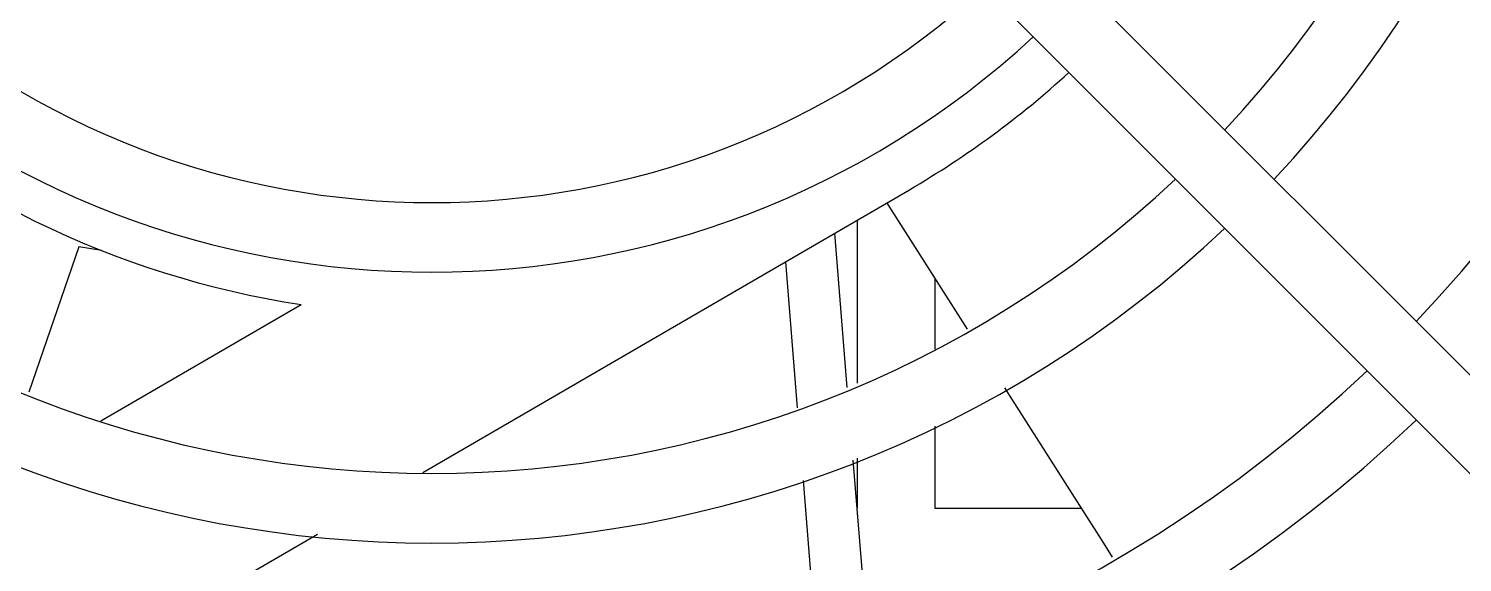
# Model space of a CAD drawing. Header units: millimetres. Extents: x -4 to 141, y -1 to 132.
# Drawn here: x 9.247 to 12.954, y 35.66 to 37.039 of the extents above; entities that cross this region are included whole.
import ezdxf

# ---------------------------------------------------------------- set-up
doc = ezdxf.new("R2010")
doc.units = ezdxf.units.MM

msp = doc.modelspace()

# ---------------------------------------------------------------- linework, layer by layer
for p, q in [((11.0607, 38.0565), (15.1971, 33.9202)), ((10.9335, 37.9293), (15.0698, 33.793)), ((10.2664, 35.8919), (11.5244, 36.6233)), ((11.4654, 36.5901), (11.674, 36.2626)), ((11.3304, 36.5105), (11.3628, 36.1122)), ((11.39, 36.1235), (11.39, 36.5452)), ((9.3767, 36.4757), (9.2477, 36.0996)), ((9.4359, 36.4661), (9.3767, 36.4757)), ((11.2041, 36.437), (11.2346, 36.0591)), ((11.59, 36.3945), (11.59, 36.2112)), ((9.9522, 36.3261), (9.4337, 36.0246)), ((11.59, 36.0121), (11.59, 35.8)), ((11.3781, 35.9244), (11.4222, 35.3842)), ((11.39, 35.8), (11.39, 35.9293)), ((11.2497, 35.8712), (11.2927, 35.3387)), ((11.59, 35.8), (11.9686, 35.8)), ((9.3072, 35.3341), (9.9938, 35.7333))]:
    msp.add_line(p, q)
msp.add_lwpolyline([(11.7704, 36.1112), (12.0262, 35.7096), (12.0488, 35.6738)])
for centre, radius, start, end in [((10.29, 38.7), 3.51, 316.4745, 43.5255), ((10.29, 38.7), 2.99, 316.7317, 43.2683), ((10.29, 38.7), 2.81, 316.8427, 43.1573), ((10.29, 38.7), 2.11, 227.447, 312.553), ((10.29, 38.7), 2.29, 227.2603, 312.7397), ((10.318, 38.6981), 2.4, 226.6521, 261.2334), ((10.318, 38.6981), 2.4, 300.1758, 312.4076), ((10.29, 38.7), 2.81, 226.8427, 313.1573), ((10.29, 38.7), 2.99, 226.7317, 313.2683), ((10.29, 38.7), 3.51, 226.4685, 313.5315), ((10.29, 38.7), 3.69, 226.3967, 313.6033)]:
    msp.add_arc(centre, radius, start, end)

doc.saveas('drawing.dxf')
